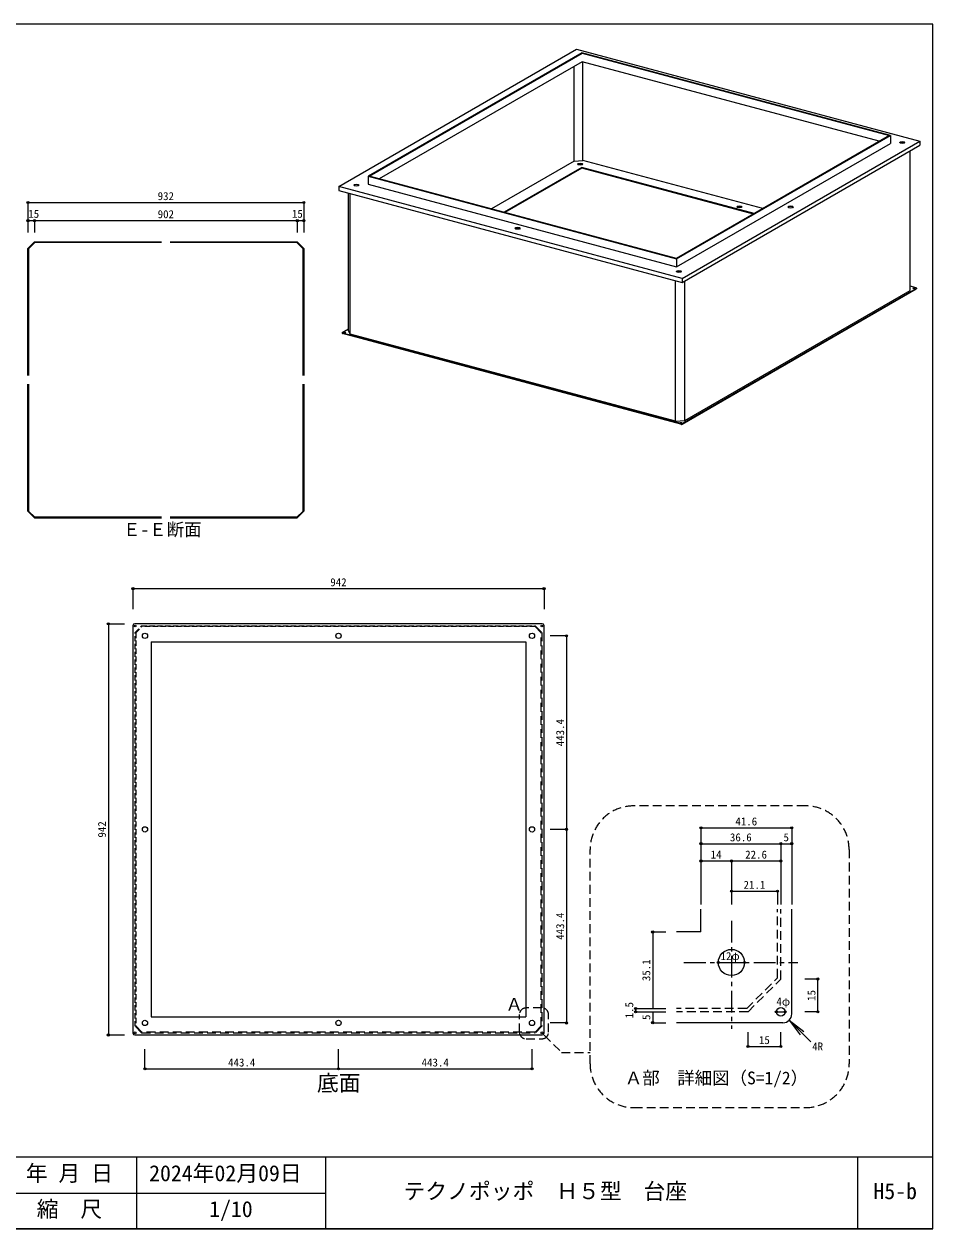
# Model space of a CAD drawing. Units: millimetres at full size, sheet at 1:10, with parts at other scales. Extents: x -10475 to 9199, y -10092 to 10143.
# Drawn here: x -8557 to -6475, y -10092 to -7332 of the extents above; entities that cross this region are included whole.
import ezdxf
from ezdxf.enums import TextEntityAlignment as Align

# ---------------------------------------------------------------- set-up
doc = ezdxf.new("R2010")
doc.units = ezdxf.units.MM
doc.header["$LTSCALE"] = 10
doc.header["$PDMODE"] = 32
doc.header["$PDSIZE"] = 5
for name, pattern in [('CHAIN1', [8, 5, -1, 1, -1]), ('DASHED1', [1.8, 1.2, -0.6]), ('DASHED2', [3, 2, -1])]:
    doc.linetypes.add(name, pattern=pattern)
for name, color, linetype in [('0-1_SUS', 7, 'Continuous'), ('0-9_SUS寸法', 3, 'Continuous'), ('0-F_図面枠', 7, 'Continuous'), ('E-0_FRP', 4, 'Continuous'), ('E-9_SUS寸法', 3, 'Continuous')]:
    doc.layers.add(name, color=color, linetype=linetype)
doc.styles.add('ＭＳ ゴシック', font='')
doc.styles.get('ＭＳ ゴシック').set_extended_font_data('MS Gothic')

msp = doc.modelspace()

# ---------------------------------------------------------------- linework, layer by layer
at = {"layer": '0-1_SUS'}
for p, q in [((-7836.33, -7703.74), (-7291.89, -7389.41)), ((-7291.89, -7389.41), (-6505.12, -7600.23)), ((-7279.12, -7397.53), (-7768.94, -7680.33)), ((-7766.86, -7680.17), (-7278.72, -7398.35)), ((-7278.72, -7418.11), (-7743.47, -7686.44)), ((-6572.51, -7586.86), (-7279.12, -7397.53)), ((-7278.72, -7398.35), (-6574.59, -7587.02)), ((-6597.98, -7600.52), (-7278.72, -7418.11)), ((-7277.19, -7644.3), (-7277.19, -7418.52)), ((-7296.82, -7645.77), (-7296.82, -7428.56)), ((-6574.59, -7587.02), (-7062.73, -7868.84)), ((-7062.33, -7869.66), (-6572.51, -7586.86)), ((-6572.51, -7586.86), (-6572.51, -7605.25)), ((-7049.55, -7914.56), (-6505.12, -7600.23)), ((-6505.12, -7600.23), (-6505.12, -7609.42)), ((-7296.82, -7645.77), (-7277.19, -7644.3)), ((-6865.07, -7754.73), (-7277.19, -7644.3)), ((-6527.46, -7942.18), (-6527.46, -7622.32)), ((-7296.82, -7645.77), (-7486.52, -7755.29)), ((-7279.62, -7660.36), (-7457.51, -7763.06)), ((-7279.62, -7660.36), (-7279.62, -7661.74)), ((-6884.84, -7766.14), (-7279.62, -7660.36)), ((-7768.94, -7680.33), (-7768.94, -7698.72)), ((-7768.94, -7680.33), (-7062.33, -7869.66)), ((-7062.73, -7868.84), (-7766.86, -7680.17)), ((-7836.33, -7703.74), (-7836.33, -7712.93)), ((-7049.55, -7914.56), (-7836.33, -7703.74)), ((-7813.99, -8033.87), (-7813.99, -7718.92)), ((-7810.04, -8042.07), (-7810.04, -7719.98)), ((-8548.56, -7846.07), (-8533.56, -7831.07)), ((-8547.06, -7846.69), (-8532.94, -7832.57)), ((-8533.56, -7831.07), (-8242.56, -7831.07)), ((-8242.56, -7832.57), (-8532.94, -7832.57)), ((-8222.56, -7831.07), (-7931.56, -7831.07)), ((-7932.18, -7832.57), (-8222.56, -7832.57)), ((-7932.18, -7832.57), (-7918.06, -7846.69)), ((-7931.56, -7831.07), (-7916.56, -7846.07)), ((-8548.56, -8137.07), (-8548.56, -7846.07)), ((-8547.06, -7846.69), (-8547.06, -8137.07)), ((-7918.06, -8137.07), (-7918.06, -7846.69)), ((-7916.56, -7846.07), (-7916.56, -8137.07)), ((-7062.33, -7869.66), (-7062.33, -7888.05)), ((-7064.59, -8241.81), (-7064.59, -7919.72)), ((-7049.55, -7914.56), (-7049.55, -7923.75)), ((-7043.74, -8240.26), (-7043.74, -7920.4)), ((-7049.46, -8247.05), (-6513.19, -7937.44)), ((-7049.46, -8248.43), (-6513.19, -7938.81)), ((-7043.74, -8240.26), (-6527.46, -7942.18)), ((-6513.69, -7936.35), (-6527.46, -7932.66)), ((-6512.84, -7936.99), (-6512.84, -7938.37)), ((-7828.26, -8038.61), (-7813.99, -8030.38)), ((-7828.61, -8039.06), (-7828.61, -8040.44)), ((-7052.94, -8247.31), (-7827.73, -8039.71)), ((-7052.94, -8248.69), (-7827.73, -8041.09)), ((-7810.04, -8042.07), (-7813.99, -8033.87)), ((-7064.59, -8241.81), (-7810.04, -8042.07)), ((-8548.56, -8448.07), (-8548.56, -8157.07)), ((-8547.06, -8157.07), (-8547.06, -8447.45)), ((-7918.06, -8447.45), (-7918.06, -8157.07)), ((-7916.56, -8157.07), (-7916.56, -8448.07)), ((-7064.59, -8241.81), (-7043.74, -8240.26)), ((-8533.56, -8463.07), (-8548.56, -8448.07)), ((-8532.94, -8461.57), (-8547.06, -8447.45)), ((-8533.56, -8463.07), (-8242.56, -8463.07)), ((-8242.56, -8461.57), (-8532.94, -8461.57)), ((-7932.18, -8461.57), (-8222.56, -8461.57)), ((-8222.56, -8463.07), (-7931.56, -8463.07)), ((-7918.06, -8447.45), (-7932.18, -8461.57)), ((-7916.56, -8448.07), (-7931.56, -8463.07)), ((-8308.03, -8709.76), (-8308.03, -9643.76)), ((-7370.03, -8705.76), (-8304.03, -8705.76)), ((-7366.03, -9643.76), (-7366.03, -8709.76)), ((-8266.43, -8747.36), (-7407.63, -8747.36)), ((-8266.43, -8747.36), (-8266.43, -9606.16)), ((-7407.63, -8747.36), (-7407.63, -9606.16)), ((-8266.43, -9606.16), (-7407.63, -9606.16)), ((-8304.03, -9647.76), (-7370.03, -9647.76))]:
    msp.add_line(p, q, dxfattribs=at)
at = {"layer": '0-1_SUS', "color": 3}
for p, q in [((-8548.56, -7740.69), (-8548.56, -7809.06)), ((-7916.56, -7740.69), (-7916.56, -7809.06)), ((-8548.56, -7782.11), (-8548.56, -7809.06)), ((-8533.56, -7782.11), (-8533.56, -7809.06)), ((-7931.56, -7782.11), (-7931.56, -7809.06)), ((-7916.56, -7782.11), (-7916.56, -7809.06))]:
    msp.add_line(p, q, dxfattribs=at)
at = {"layer": '0-1_SUS', "color": 4}
for p, q in [((-8548.56, -7740.69), (-7916.56, -7740.69)), ((-8548.56, -7782.11), (-8533.56, -7782.11)), ((-8533.56, -7782.11), (-7931.56, -7782.11)), ((-7931.56, -7782.11), (-7916.56, -7782.11))]:
    msp.add_line(p, q, dxfattribs=at)
at = {"layer": '0-1_SUS', "linetype": 'DASHED1'}
for p, q in [((-8303.03, -8725.76), (-8288.03, -8710.76)), ((-8301.53, -8726.38), (-8287.41, -8712.26)), ((-8288.03, -8710.76), (-7386.03, -8710.76)), ((-7386.65, -8712.26), (-8287.41, -8712.26)), ((-8303.03, -9627.76), (-8303.03, -8725.76)), ((-8301.53, -8726.38), (-8301.53, -9627.14))]:
    msp.add_line(p, q, dxfattribs=at)
at = {"layer": '0-1_SUS', "linetype": 'DASHED2'}
for p, q in [((-7386.65, -8712.26), (-7372.53, -8726.38)), ((-7386.03, -8710.76), (-7371.03, -8725.76)), ((-7372.53, -9627.14), (-7372.53, -8726.38)), ((-7371.03, -8725.76), (-7371.03, -9627.76)), ((-8288.03, -9642.76), (-8303.03, -9627.76)), ((-8287.41, -9641.26), (-8301.53, -9627.14)), ((-7372.53, -9627.14), (-7386.65, -9641.26)), ((-7371.03, -9627.76), (-7386.03, -9642.76)), ((-8288.03, -9642.76), (-7386.03, -9642.76)), ((-7386.65, -9641.26), (-8287.41, -9641.26))]:
    msp.add_line(p, q, dxfattribs=at)
at = {"layer": '0-1_SUS'}
for points in [[(-7836.33, -7712.93), (-7049.55, -7923.75), (-6505.12, -7609.42)], [(-7768.94, -7698.72), (-7062.33, -7888.05), (-6572.51, -7605.25)], [(-6886.47, -7767.08), (-7279.62, -7661.74), (-7455.88, -7763.5)]]:
    msp.add_lwpolyline(points, dxfattribs=at)
for centre, radius in [((-8303.03, -8710.76), 2), ((-7371.03, -8710.76), 2), ((-8280.43, -8733.36), 6), ((-7837.03, -8733.36), 6), ((-7837.03, -8733.36), 6), ((-7393.63, -8733.36), 6), ((-8280.43, -9176.76), 6), ((-7393.63, -9176.76), 6), ((-7393.63, -9176.76), 6), ((-8280.43, -9620.16), 6), ((-7837.03, -9620.16), 6), ((-7837.03, -9620.16), 6), ((-7393.63, -9620.16), 6), ((-7371.03, -9642.76), 2)]:
    msp.add_circle(centre, radius, dxfattribs=at)
for centre, start, end in [((-8304.03, -8709.76), 90, 180), ((-7370.03, -8709.76), 0, 90), ((-8304.03, -9643.76), 180, 270), ((-7370.03, -9643.76), 270, 0)]:
    msp.add_arc(centre, 4, start, end, dxfattribs=at)
for centre, major_axis in [((-6545.41, -7603.23), (-6, 0)), ((-7283.31, -7652.71), (-6, 0)), ((-7796.04, -7700.74), (-6, 0)), ((-7796.04, -7700.74), (-6, 0)), ((-6918.49, -7750.46), (-6, 0)), ((-6801.3, -7750.97), (-6, 0)), ((-7426.62, -7799.72), (-6, 0)), ((-7057.19, -7898.71), (-6, 0)), ((-6519.01, -7937.3), (-2, 0)), ((-7822.44, -8038.75), (-2, 0)), ((-7052.19, -8245.13), (-2, 0))]:
    msp.add_ellipse(centre, major_axis=major_axis, ratio=0.39332, dxfattribs=at)
for centre, major_axis, start_param, end_param in [((-6545.41, -7604.61), (-6, 0), 3.4381115, 5.9866665), ((-7283.31, -7654.09), (-6, 0), 3.4381115, 5.9866665), ((-7796.04, -7702.12), (-6, 0), 3.4381115, 5.9866665), ((-7796.04, -7702.12), (-6, 0), 3.4381115, 5.9866665), ((-6918.49, -7751.84), (-6, 0), 3.4381115, 5.9866665), ((-6801.3, -7752.35), (-6, 0), 3.4381115, 5.9866665), ((-7426.62, -7801.1), (-6, 0), 3.4381115, 5.9866665), ((-7057.19, -7900.09), (-6, 0), 3.4381115, 5.9866665), ((-6519.01, -7938.68), (-2, 0), 4.210298, 5.21448), ((-6514.84, -7936.99), (-2, 0), 2.5435617, 4.0961019), ((-6514.84, -7938.37), (-2, 0), 2.5435617, 3.1415927), ((-7826.61, -8039.06), (-2, 0), 5.6851544, 7.2559507), ((-7826.61, -8040.44), (-2, 0), 0, 0.9727654), ((-7822.44, -8040.13), (-2, 0), 4.210298, 5.21448), ((-7052.19, -8246.51), (-2, 0), 4.210298, 5.21448), ((-7051.53, -8246.5), (2.5, 0), 4.114358, 5.6851544), ((-7051.53, -8247.88), (2.5, 0), 4.114358, 5.6851544)]:
    msp.add_ellipse(centre, major_axis=major_axis, ratio=0.39332, start_param=start_param, end_param=end_param, dxfattribs=at)
at = {"layer": '0-1_SUS', "color": 6}
for p in [(-8548.56, -7740.69), (-7916.56, -7740.69), (-8548.56, -7782.11), (-8533.56, -7782.11), (-7931.56, -7782.11), (-7916.56, -7782.11)]:
    msp.add_point(p, dxfattribs=at)
at = {"layer": '0-9_SUS寸法', "color": 4}
for p, q in [((-8308.03, -8625.23), (-7366.03, -8625.23)), ((-8364.27, -8705.76), (-8364.27, -9647.76)), ((-7314.54, -8733.36), (-7314.54, -9176.76)), ((-7314.54, -9176.76), (-7314.54, -9620.16)), ((-8280.43, -9725.38), (-7837.03, -9725.38)), ((-7837.03, -9725.38), (-7393.63, -9725.38))]:
    msp.add_line(p, q, dxfattribs=at)
at = {"layer": '0-9_SUS寸法'}
for p, q in [((-8308.03, -8625.23), (-8308.03, -8672.5)), ((-7366.03, -8625.23), (-7366.03, -8672.5)), ((-8364.27, -8705.76), (-8327.64, -8705.76)), ((-7314.54, -8733.36), (-7352.32, -8733.36)), ((-7314.54, -9176.76), (-7352.32, -9176.76)), ((-7314.54, -9620.16), (-7352.32, -9620.16)), ((-8364.27, -9647.76), (-8327.64, -9647.76)), ((-8280.43, -9725.38), (-8280.43, -9680.05)), ((-7837.03, -9725.38), (-7837.03, -9680.05)), ((-7393.63, -9725.38), (-7393.63, -9680.05))]:
    msp.add_line(p, q, dxfattribs=at)
at = {"layer": '0-9_SUS寸法', "color": 7}
for centre, radius in [((-8280.43, -8733.36), 6), ((-7393.63, -8733.36), 6), ((-8280.43, -9620.16), 6), ((-7393.63, -9620.16), 6), ((-8303.03, -9642.76), 2)]:
    msp.add_circle(centre, radius, dxfattribs=at)
at = {"layer": '0-9_SUS寸法', "color": 6}
for p in [(-8308.03, -8625.23), (-7366.03, -8625.23), (-8364.27, -8705.76), (-7314.54, -8733.36), (-7314.54, -9176.76), (-7314.54, -9620.16), (-8364.27, -9647.76), (-8280.43, -9725.38), (-7837.03, -9725.38), (-7393.63, -9725.38)]:
    msp.add_point(p, dxfattribs=at)
at = {"layer": '0-F_図面枠'}
for p, q in [((-6475.1, -7331.97), (-10475.1, -7331.97)), ((-6475.1, -10091.97), (-6475.1, -7331.97)), ((-6475.1, -9927.64), (-10475.1, -9927.64)), ((-8299.59, -9927.64), (-8299.59, -10091.97)), ((-7867.16, -9927.64), (-7867.16, -10091.97)), ((-6647.64, -9927.64), (-6647.64, -10091.97)), ((-8607.38, -10009.8), (-7867.16, -10009.8)), ((-10475.1, -10091.97), (-6475.1, -10091.97)), ((-6475.1, -10091.97), (-10267.52, -10091.97))]:
    msp.add_line(p, q, dxfattribs=at)
at = {"layer": 'E-0_FRP'}
for p, q in [((-7006.66, -9249.12), (-6936.66, -9249.12)), ((-6936.66, -9318.35), (-6831.16, -9318.35))]:
    msp.add_line(p, q, dxfattribs=at)
at = {"layer": 'E-9_SUS寸法', "color": 2, "linetype": 'DASHED2'}
for p, q in [((-6767.06, -9122.92), (-7160.58, -9122.92)), ((-7260.58, -9714.11), (-7260.58, -9222.92)), ((-6667.06, -9222.92), (-6667.06, -9714.11)), ((-7422.4, -9641.47), (-7422.4, -9600.86)), ((-7370.78, -9585.86), (-7407.4, -9585.86)), ((-7355.78, -9641.47), (-7355.78, -9600.86)), ((-7407.4, -9656.47), (-7370.78, -9656.47)), ((-7160.58, -9814.11), (-6767.06, -9814.11))]:
    msp.add_line(p, q, dxfattribs=at)
at = {"layer": 'E-9_SUS寸法', "color": 4}
for p, q in [((-7006.66, -9173.17), (-6798.66, -9173.17)), ((-7006.66, -9209.57), (-6823.66, -9209.57)), ((-6823.66, -9209.57), (-6798.66, -9209.57)), ((-6936.66, -9249.12), (-6823.66, -9249.12)), ((-7117.16, -9411.64), (-7117.16, -9587.14)), ((-6966.66, -9481.64), (-6906.66, -9481.64)), ((-6738.76, -9594.64), (-6738.76, -9519.64)), ((-7156.18, -9587.14), (-7156.18, -9594.64)), ((-7117.16, -9594.64), (-7117.16, -9619.64)), ((-6833.66, -9594.64), (-6813.66, -9594.64)), ((-6898.66, -9674.04), (-6823.66, -9674.04))]:
    msp.add_line(p, q, dxfattribs=at)
at = {"layer": 'E-9_SUS寸法'}
for p, q in [((-7006.66, -9173.17), (-7006.66, -9348.87)), ((-6798.66, -9173.17), (-6798.66, -9348.87)), ((-7006.66, -9209.57), (-7006.66, -9348.87)), ((-6823.66, -9209.57), (-6823.66, -9348.87)), ((-6936.66, -9249.12), (-6936.66, -9348.87)), ((-6823.66, -9249.12), (-6823.66, -9348.87)), ((-6823.66, -9283.09), (-6823.66, -9348.87)), ((-7006.66, -9318.35), (-7006.66, -9348.87)), ((-6936.66, -9318.35), (-6936.66, -9348.87)), ((-6831.16, -9318.35), (-6831.16, -9348.87)), ((-6823.66, -9318.35), (-6823.66, -9348.87)), ((-6798.66, -9318.35), (-6798.66, -9348.87)), ((-7117.16, -9411.64), (-7087.31, -9411.64)), ((-6738.76, -9519.64), (-6768.61, -9519.64)), ((-7156.18, -9587.14), (-7087.31, -9587.14)), ((-7156.18, -9594.64), (-7087.31, -9594.64)), ((-6738.76, -9594.64), (-6768.61, -9594.64)), ((-7117.16, -9619.64), (-7087.31, -9619.64)), ((-6898.66, -9674.04), (-6898.66, -9641.54)), ((-6823.66, -9674.04), (-6823.66, -9641.54))]:
    msp.add_line(p, q, dxfattribs=at)
at = {"layer": 'E-9_SUS寸法', "color": 7}
for p, q in [((-7006.66, -9411.64), (-7006.66, -9359.46)), ((-6798.66, -9599.64), (-6798.66, -9359.46)), ((-7006.66, -9411.64), (-7062.39, -9411.64)), ((-6818.66, -9619.64), (-7062.39, -9619.64)), ((-6804.51, -9613.79), (-6778.91, -9647.17)), ((-6804.51, -9613.79), (-6771.13, -9639.39)), ((-6804.51, -9613.79), (-6755.14, -9663.16))]:
    msp.add_line(p, q, dxfattribs=at)
at = {"layer": 'E-9_SUS寸法', "color": 7, "linetype": 'DASHED2'}
for p, q in [((-6831.16, -9516.54), (-6831.16, -9359.46)), ((-6823.66, -9519.64), (-6823.66, -9359.46)), ((-6901.76, -9587.14), (-6831.16, -9516.54)), ((-6898.66, -9594.64), (-6823.66, -9519.64)), ((-6901.76, -9587.14), (-7062.39, -9587.14)), ((-6898.66, -9594.64), (-7062.39, -9594.64))]:
    msp.add_line(p, q, dxfattribs=at)
at = {"layer": 'E-9_SUS寸法', "linetype": 'CHAIN1'}
for p, q in [((-6936.66, -9386.25), (-6936.66, -9633.72)), ((-7045.74, -9481.64), (-6784.4, -9481.64))]:
    msp.add_line(p, q, dxfattribs=at)
at = {"layer": 'E-9_SUS寸法', "color": 2, "linetype": 'DASHED2'}
msp.add_lwpolyline([(-7365.6, -9648.19), (-7325.99, -9687.8), (-7260.58, -9687.8)], dxfattribs=at)
at = {"layer": 'E-9_SUS寸法', "color": 7}
for centre, radius in [((-6936.66, -9481.64), 30), ((-6823.66, -9594.64), 10)]:
    msp.add_circle(centre, radius, dxfattribs=at)
at = {"layer": 'E-9_SUS寸法', "color": 2, "linetype": 'DASHED2'}
for centre, radius, start, end in [((-7160.58, -9222.92), 100, 90, 180), ((-6767.06, -9222.92), 100, 0, 90), ((-7407.4, -9600.86), 15, 90, 180), ((-7370.78, -9600.86), 15, 0, 90), ((-7407.4, -9641.47), 15, 180, 270), ((-7370.78, -9641.47), 15, 270, 0), ((-7160.58, -9714.11), 100, 180, 270), ((-6767.06, -9714.11), 100, 270, 0)]:
    msp.add_arc(centre, radius, start, end, dxfattribs=at)
at = {"layer": 'E-9_SUS寸法', "color": 7}
msp.add_arc((-6818.66, -9599.64), 20, 270, 0, dxfattribs=at)
at = {"layer": 'E-9_SUS寸法', "color": 6}
for p in [(-7006.66, -9173.17), (-6798.66, -9173.17), (-7006.66, -9209.57), (-6823.66, -9209.57), (-6798.66, -9209.57), (-7006.66, -9249.12), (-6936.66, -9249.12), (-6823.66, -9249.12), (-6936.66, -9318.35), (-6831.16, -9318.35), (-7117.16, -9411.64), (-6966.66, -9481.64), (-6906.66, -9481.64), (-6738.76, -9519.64), (-7156.18, -9587.14), (-7156.18, -9594.64), (-6833.66, -9594.64), (-6813.66, -9594.64), (-6738.76, -9594.64), (-7117.16, -9619.64), (-6898.66, -9674.04), (-6823.66, -9674.04)]:
    msp.add_point(p, dxfattribs=at)

# ---------------------------------------------------------------- texts
at = {"layer": '0-1_SUS', "color": 3, "style": 'ＭＳ ゴシック'}
for s, p in [('932', (-8251.31, -7740.69)), ('15', (-8547.71, -7781.24)), ('902', (-8251.31, -7782.11)), ('15', (-7943.66, -7781.17))]:
    msp.add_text(s, height=18.33, dxfattribs=at).set_placement(p, align=Align.BOTTOM_LEFT)
at = {"layer": '0-1_SUS', "color": 2, "style": 'ＭＳ ゴシック'}
msp.add_text('Ｅ-Ｅ断面', height=29.33, dxfattribs=at).set_placement((-8330.75, -8513.26), align=Align.BOTTOM_LEFT)
at = {"layer": '0-9_SUS寸法', "style": 'ＭＳ ゴシック'}
for s, p in [('942', (-7855.78, -8625.23)), ('443.4', (-8089.98, -9725.38)), ('443.4', (-7646.58, -9725.38))]:
    msp.add_text(s, height=18.33, dxfattribs=at).set_placement(p, align=Align.BOTTOM_LEFT)
for s, p in [('443.4', (-7314.54, -8986.31)), ('942', (-8364.27, -9195.51)), ('443.4', (-7314.54, -9429.71))]:
    msp.add_text(s, height=18.33, rotation=90, dxfattribs=at).set_placement(p, align=Align.BOTTOM_LEFT)
at = {"layer": '0-9_SUS寸法', "color": 6, "style": 'ＭＳ ゴシック'}
msp.add_text('底面', height=36.66, dxfattribs=at).set_placement((-7886.37, -9787.06), align=Align.BOTTOM_LEFT)
at = {"layer": '0-F_図面枠', "color": 6, "style": 'ＭＳ ゴシック'}
for s, p in [('年 月 日', (-8553.48, -9993.72)), ('2024年02月09日', (-8270.88, -9993.72)), ('テクノポッポ\u3000Ｈ５型\u3000台座', (-7688.23, -10034.8)), ('H5-b', (-6611.37, -10034.8)), ('縮\u3000尺', (-8528.48, -10075.89)), ('1/10', (-8133.38, -10075.89))]:
    msp.add_text(s, height=36.66, dxfattribs=at).set_placement(p, align=Align.BOTTOM_LEFT)
at = {"layer": 'E-9_SUS寸法', "style": 'ＭＳ ゴシック'}
for s, p in [('41.6', (-6927.66, -9173.17)), ('36.6', (-6940.16, -9209.57)), ('5', (-6817.41, -9209.57)), ('14', (-6984.16, -9249.12)), ('22.6', (-6905.16, -9249.12)), ('21.1', (-6908.91, -9318.35)), ('12φ', (-6961.66, -9481.64)), ('4φ', (-6833.67, -9585.8)), ('15', (-6873.66, -9674.04)), ('4R', (-6751.62, -9688.77))]:
    msp.add_text(s, height=18.33, dxfattribs=at).set_placement(p, align=Align.BOTTOM_LEFT)
for s, p in [('35.1', (-7117.16, -9524.39)), ('15', (-6738.76, -9569.64)), ('1.5', (-7156.18, -9609.64)), ('5', (-7117.16, -9613.39))]:
    msp.add_text(s, height=18.33, rotation=90, dxfattribs=at).set_placement(p, align=Align.BOTTOM_LEFT)
at = {"layer": 'E-9_SUS寸法', "color": 2, "style": 'ＭＳ ゴシック'}
for s, p in [('Ａ', (-7454.43, -9601)), ('Ａ部\u3000詳細図（S=1/2）', (-7180.96, -9769.64))]:
    msp.add_text(s, height=29.33, dxfattribs=at).set_placement(p, align=Align.BOTTOM_LEFT)

doc.saveas('drawing.dxf')
